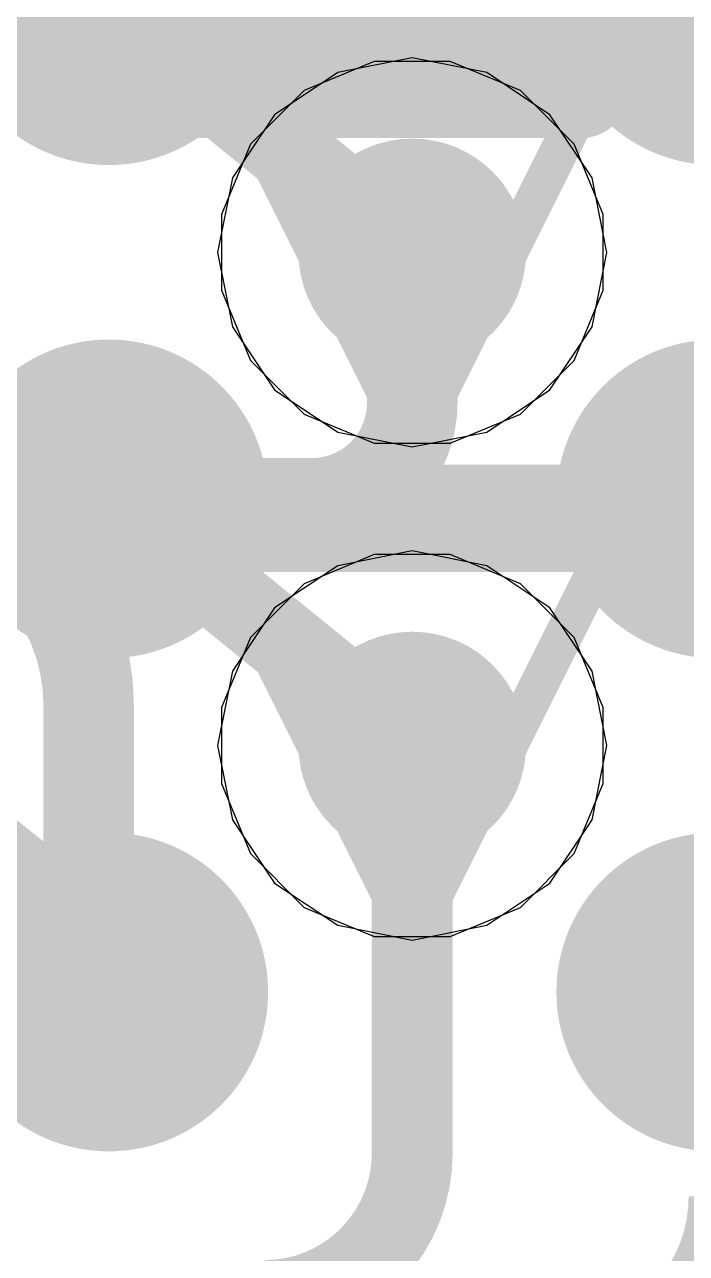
# Model space of a CAD drawing. Header units: inches. Extents: x -6 to 283, y -12 to 154.
# Drawn here: x 71.691 to 72.563, y 9.364 to 10.983 of the extents above; entities that cross this region are included whole.
import ezdxf

# ---------------------------------------------------------------- set-up
doc = ezdxf.new("R2010")
doc.units = ezdxf.units.IN
for name, color, linetype in [('Bottom Layer', 5, 'Continuous'), ('Bottom Overlay', 54, 'Continuous'), ('Bottom Paste', 16, 'Continuous'), ('Bottom Solder', 6, 'Continuous'), ('Drill Drawing', 1, 'Continuous'), ('GND-1', 16, 'Continuous'), ('GND-2', 90, 'Continuous'), ('GND-3', 216, 'Continuous'), ('GND-4', 54, 'Continuous'), ('PWR-1', 156, 'Continuous'), ('PWR-2', 130, 'Continuous'), ('Signal L1', 76, 'Continuous'), ('Signal L2', 6, 'Continuous'), ('Top Layer', 1, 'Continuous'), ('Top Paste', 8, 'Continuous'), ('Top Solder', 216, 'Continuous'), ('Via Holes', 16, 'Continuous')]:
    doc.layers.add(name, color=color, linetype=linetype)

# ---------------------------------------------------------------- blocks, each defined once
blk = doc.blocks.new('200_WFBGA__10_15__51')
at = {"layer": 'Top Layer'}
h = blk.add_hatch(color=1, dxfattribs=at)
edge = h.paths.add_edge_path()
edge.add_arc((-1.999996, 2.275078), 0.15999968, 0, 360)
h = blk.add_hatch(color=1, dxfattribs=at)
edge = h.paths.add_edge_path()
edge.add_arc((-1.199896, 2.275078), 0.15999968, 0, 360)
h = blk.add_hatch(color=1, dxfattribs=at)
edge = h.paths.add_edge_path()
edge.add_arc((-1.999996, 1.625092), 0.15999968, 0, 360)
h = blk.add_hatch(color=1, dxfattribs=at)
edge = h.paths.add_edge_path()
edge.add_arc((-1.199896, 1.625092), 0.15999968, 0, 360)
h = blk.add_hatch(color=1, dxfattribs=at)
edge = h.paths.add_edge_path()
edge.add_arc((-1.999996, 0.9751059999999999), 0.15999968, 0, 360)
h = blk.add_hatch(color=1, dxfattribs=at)
edge = h.paths.add_edge_path()
edge.add_arc((-1.199896, 0.9751059999999999), 0.15999968, 0, 360)
at = {"layer": 'Top Paste'}
h = blk.add_hatch(color=8, dxfattribs=at)
edge = h.paths.add_edge_path()
edge.add_arc((-1.999996, 2.275078), 0.15999968, 0, 360)
h = blk.add_hatch(color=8, dxfattribs=at)
edge = h.paths.add_edge_path()
edge.add_arc((-1.199896, 2.275078), 0.15999968, 0, 360)
h = blk.add_hatch(color=8, dxfattribs=at)
edge = h.paths.add_edge_path()
edge.add_arc((-1.999996, 1.625092), 0.15999968, 0, 360)
h = blk.add_hatch(color=8, dxfattribs=at)
edge = h.paths.add_edge_path()
edge.add_arc((-1.199896, 1.625092), 0.15999968, 0, 360)
h = blk.add_hatch(color=8, dxfattribs=at)
edge = h.paths.add_edge_path()
edge.add_arc((-1.999996, 0.9751059999999999), 0.15999968, 0, 360)
h = blk.add_hatch(color=8, dxfattribs=at)
edge = h.paths.add_edge_path()
edge.add_arc((-1.199896, 0.9751059999999999), 0.15999968, 0, 360)
at = {"layer": 'Top Solder'}
h = blk.add_hatch(color=216, dxfattribs=at)
edge = h.paths.add_edge_path()
edge.add_arc((-1.999996, 2.275078), 0.21001228, 0, 360)
h = blk.add_hatch(color=216, dxfattribs=at)
edge = h.paths.add_edge_path()
edge.add_arc((-1.199896, 2.275078), 0.21001228, 0, 360)
h = blk.add_hatch(color=216, dxfattribs=at)
edge = h.paths.add_edge_path()
edge.add_arc((-1.999996, 1.625092), 0.21001228, 0, 360)
h = blk.add_hatch(color=216, dxfattribs=at)
edge = h.paths.add_edge_path()
edge.add_arc((-1.199896, 1.625092), 0.21001228, 0, 360)
h = blk.add_hatch(color=216, dxfattribs=at)
edge = h.paths.add_edge_path()
edge.add_arc((-1.999996, 0.9751059999999999), 0.21001228, 0, 360)
h = blk.add_hatch(color=216, dxfattribs=at)
edge = h.paths.add_edge_path()
edge.add_arc((-1.199896, 0.9751059999999999), 0.21001228, 0, 360)
blk = doc.blocks.new('C___0402_B_255')
at = {"layer": 'Bottom Layer'}
for points in [[(-0.2412999999999999, 0.3174999999999999), (-0.2413000000000001, -0.3175), (-0.6985, -0.3174999999999999), (-0.6985, 0.3175)], [(0.6985, 0.3174999999999999), (0.6985, -0.3175), (0.2412999999999999, -0.3174999999999999), (0.2413000000000001, 0.3175)]]:
    blk.add_hatch(color=5, dxfattribs=at).paths.add_polyline_path(points)
at = {"layer": 'Bottom Paste'}
for points in [[(-0.2412999999999999, 0.3174999999999999), (-0.2413000000000001, -0.3175), (-0.6985, -0.3174999999999999), (-0.6985, 0.3175)], [(0.6985, 0.3174999999999999), (0.6985, -0.3175), (0.2412999999999999, -0.3174999999999999), (0.2413000000000001, 0.3175)]]:
    blk.add_hatch(color=16, dxfattribs=at).paths.add_polyline_path(points)
at = {"layer": 'Bottom Solder'}
for points in [[(-0.1813001199999999, 0.3774998799999999), (-0.1813001200000001, -0.3774998800000001), (-0.7584998799999999, -0.3774998799999999), (-0.7584998799999999, 0.3774998800000001)], [(0.7584998799999999, 0.3774998799999999), (0.7584998799999999, -0.3774998800000001), (0.1813001199999999, -0.3774998799999999), (0.1813001200000001, 0.3774998800000001)]]:
    blk.add_hatch(color=6, dxfattribs=at).paths.add_polyline_path(points)
at = {"layer": 'Bottom Overlay'}
for points in [[(-0.7874, -0.4064, 0.127, 0.127, 0), (-0.7874, 0.4064, 0.127, 0.127, 0)], [(-0.7874, 0.4064, 0.127, 0.127, 0), (-0.2794, 0.4064, 0.127, 0.127, 0)], [(0.2794, 0.4064, 0.127, 0.127, 0), (0.7874, 0.4064, 0.127, 0.127, 0)], [(0.7874, -0.4064, 0.127, 0.127, 0), (0.7874, 0.4064, 0.127, 0.127, 0)], [(-0.7874, -0.4064, 0.127, 0.127, 0), (-0.2794, -0.4064, 0.127, 0.127, 0)], [(0.2794, -0.4064, 0.127, 0.127, 0), (0.7874, -0.4064, 0.127, 0.127, 0)]]:
    blk.add_lwpolyline(points, format="xyseb", dxfattribs=at)
for points in [[(-0.8191499999999999, 0.4064, 0.0635, 0.0635, 1), (-0.7556499999999999, 0.4064, 0.0635, 0.0635, 1)], [(-0.8191499999999999, 0.4064, 0.0635, 0.0635, 1), (-0.7556499999999999, 0.4064, 0.0635, 0.0635, 1)], [(-0.31115, 0.4064, 0.0635, 0.0635, 1), (-0.24765, 0.4064, 0.0635, 0.0635, 1)], [(0.24765, 0.4064, 0.0635, 0.0635, 1), (0.31115, 0.4064, 0.0635, 0.0635, 1)], [(0.7556499999999999, 0.4064, 0.0635, 0.0635, 1), (0.8191499999999999, 0.4064, 0.0635, 0.0635, 1)], [(0.7556499999999999, 0.4064, 0.0635, 0.0635, 1), (0.8191499999999999, 0.4064, 0.0635, 0.0635, 1)], [(-0.8191499999999999, -0.4064, 0.0635, 0.0635, 1), (-0.7556499999999999, -0.4064, 0.0635, 0.0635, 1)], [(-0.8191499999999999, -0.4064, 0.0635, 0.0635, 1), (-0.7556499999999999, -0.4064, 0.0635, 0.0635, 1)], [(-0.31115, -0.4064, 0.0635, 0.0635, 1), (-0.24765, -0.4064, 0.0635, 0.0635, 1)], [(0.24765, -0.4064, 0.0635, 0.0635, 1), (0.31115, -0.4064, 0.0635, 0.0635, 1)], [(0.7556499999999999, -0.4064, 0.0635, 0.0635, 1), (0.8191499999999999, -0.4064, 0.0635, 0.0635, 1)], [(0.7556499999999999, -0.4064, 0.0635, 0.0635, 1), (0.8191499999999999, -0.4064, 0.0635, 0.0635, 1)]]:
    blk.add_lwpolyline(points, format="xyseb", close=True, dxfattribs=at)

msp = doc.modelspace()

# ---------------------------------------------------------------- hatches: boundary and pattern name
at = {"layer": 'Bottom Layer'}
h = msp.add_hatch(color=5, dxfattribs=at)
edge = h.paths.add_edge_path()
edge.add_arc((72.20184187999999, 10.68318412), 0.1499997, 0, 360)
h = msp.add_hatch(color=5, dxfattribs=at)
edge = h.paths.add_edge_path()
edge.add_arc((72.20184187999999, 10.03318288), 0.1499997, 0, 360)
at = {"layer": 'GND-1'}
h = msp.add_hatch(color=16, dxfattribs=at)
edge = h.paths.add_edge_path()
edge.add_arc((72.20184187999999, 10.68318412), 0.1499997, 0, 360)
h = msp.add_hatch(color=16, dxfattribs=at)
edge = h.paths.add_edge_path()
edge.add_arc((72.20184187999999, 10.03318288), 0.1499997, 0, 360)
at = {"layer": 'GND-2'}
h = msp.add_hatch(color=90, dxfattribs=at)
edge = h.paths.add_edge_path()
edge.add_arc((72.20184187999999, 10.68318412), 0.1499997, 0, 360)
h = msp.add_hatch(color=90, dxfattribs=at)
edge = h.paths.add_edge_path()
edge.add_arc((72.20184187999999, 10.03318288), 0.1499997, 0, 360)
at = {"layer": 'GND-3'}
h = msp.add_hatch(color=216, dxfattribs=at)
edge = h.paths.add_edge_path()
edge.add_arc((72.20184187999999, 10.68318412), 0.1499997, 0, 360)
h = msp.add_hatch(color=216, dxfattribs=at)
edge = h.paths.add_edge_path()
edge.add_arc((72.20184187999999, 10.03318288), 0.1499997, 0, 360)
at = {"layer": 'GND-4'}
h = msp.add_hatch(color=54, dxfattribs=at)
edge = h.paths.add_edge_path()
edge.add_arc((72.20184187999999, 10.68318412), 0.1499997, 0, 360)
h = msp.add_hatch(color=54, dxfattribs=at)
edge = h.paths.add_edge_path()
edge.add_arc((72.20184187999999, 10.03318288), 0.1499997, 0, 360)
at = {"layer": 'PWR-1'}
h = msp.add_hatch(color=156, dxfattribs=at)
edge = h.paths.add_edge_path()
edge.add_arc((72.20184187999999, 10.68318412), 0.1499997, 0, 360)
h = msp.add_hatch(color=156, dxfattribs=at)
edge = h.paths.add_edge_path()
edge.add_arc((72.20184187999999, 10.03318288), 0.1499997, 0, 360)
at = {"layer": 'PWR-2'}
h = msp.add_hatch(color=130, dxfattribs=at)
edge = h.paths.add_edge_path()
edge.add_arc((72.20184187999999, 10.68318412), 0.1499997, 0, 360)
h = msp.add_hatch(color=130, dxfattribs=at)
edge = h.paths.add_edge_path()
edge.add_arc((72.20184187999999, 10.03318288), 0.1499997, 0, 360)
at = {"layer": 'Signal L1'}
h = msp.add_hatch(color=76, dxfattribs=at)
edge = h.paths.add_edge_path()
edge.add_arc((72.20184187999999, 10.68318412), 0.1499997, 0, 360)
h = msp.add_hatch(color=76, dxfattribs=at)
edge = h.paths.add_edge_path()
edge.add_arc((72.20184187999999, 10.03318288), 0.1499997, 0, 360)
at = {"layer": 'Signal L2'}
h = msp.add_hatch(color=6, dxfattribs=at)
edge = h.paths.add_edge_path()
edge.add_arc((72.20184187999999, 10.68318412), 0.1499997, 0, 360)
h = msp.add_hatch(color=6, dxfattribs=at)
edge = h.paths.add_edge_path()
edge.add_arc((72.20184187999999, 10.03318288), 0.1499997, 0, 360)
at = {"layer": 'Top Layer'}
h = msp.add_hatch(color=1, dxfattribs=at)
edge = h.paths.add_edge_path()
edge.add_arc((72.20184187999999, 10.68318412), 0.1499997, 0, 360)
h = msp.add_hatch(color=1, dxfattribs=at)
edge = h.paths.add_edge_path()
edge.add_arc((72.20184187999999, 10.03318288), 0.1499997, 0, 360)
at = {"layer": 'Via Holes'}
h = msp.add_hatch(color=7, dxfattribs=at)
edge = h.paths.add_edge_path()
edge.add_arc((72.20184187999999, 10.68318412), 0.07499858, 0, 360)
h = msp.add_hatch(color=7, dxfattribs=at)
edge = h.paths.add_edge_path()
edge.add_arc((72.20184187999999, 10.03318288), 0.07499858, 0, 360)

# ---------------------------------------------------------------- linework, layer by layer
at = {"layer": 'Bottom Layer'}
for points in [[(72.7832555, 10.4645968, 0.10668, 0.10668, -0.1995140006675134), (72.50709146, 10.3498269, 0.10668, 0.10668, 0)], [(70.42763663999999, 10.34983198, 0.10668, 0.10668, 0), (72.50708638, 10.34983198, 0.10668, 0.10668, 0)], [(72.50708638, 10.34983198, 0.10668, 0.10668, 0), (72.50709146, 10.3498269, 0.10668, 0.10668, 0)], [(72.20184187999999, 9.49594494, 0.10668, 0.10668, 0), (72.20184187999999, 10.03318288, 0.10668, 0.10668, 0)], [(72.20184187999999, 9.49594494, 0.10668, 0.10668, -0.4142135623730951), (72.00753696, 9.301640019999999, 0.10668, 0.10668, 0)]]:
    msp.add_lwpolyline(points, format="xyseb", dxfattribs=at)
for points in [[(72.48041638, 10.34983198, 0.05333999999999999, 0.05333999999999999, 1), (72.53375638, 10.34983198, 0.05333999999999999, 0.05333999999999999, 1)], [(72.48041638, 10.34983198, 0.05333999999999999, 0.05333999999999999, 1), (72.53375638, 10.34983198, 0.05333999999999999, 0.05333999999999999, 1)], [(72.48042146, 10.3498269, 0.05333999999999999, 0.05333999999999999, 1), (72.53376146, 10.3498269, 0.05333999999999999, 0.05333999999999999, 1)], [(72.48042146, 10.3498269, 0.05333999999999999, 0.05333999999999999, 1), (72.53376146, 10.3498269, 0.05333999999999999, 0.05333999999999999, 1)], [(72.17517188, 10.03318288, 0.05333999999999999, 0.05333999999999999, 1), (72.22851188, 10.03318288, 0.05333999999999999, 0.05333999999999999, 1)], [(72.17517188, 9.49594494, 0.05333999999999999, 0.05333999999999999, 1), (72.22851188, 9.49594494, 0.05333999999999999, 0.05333999999999999, 1)], [(72.17517188, 9.49594494, 0.05333999999999999, 0.05333999999999999, 1), (72.22851188, 9.49594494, 0.05333999999999999, 0.05333999999999999, 1)]]:
    msp.add_lwpolyline(points, format="xyseb", close=True, dxfattribs=at)
at = {"layer": 'Drill Drawing'}
for points in [[(71.94784188, 10.93718412, 0.0508, 0.0508, 0), (72.45584188, 10.93718412, 0.0508, 0.0508, 0)], [(71.94784188, 10.93718412, 0.0508, 0.0508, 0), (72.20184187999999, 10.42918412, 0.0508, 0.0508, 0)], [(72.20184187999999, 10.42918412, 0.0508, 0.0508, 0), (72.45584188, 10.93718412, 0.0508, 0.0508, 0)], [(71.94784188, 10.28718288, 0.0508, 0.0508, 0), (72.45584188, 10.28718288, 0.0508, 0.0508, 0)], [(71.94784188, 10.28718288, 0.0508, 0.0508, 0), (72.20184187999999, 9.779182879999999, 0.0508, 0.0508, 0)], [(72.20184187999999, 9.779182879999999, 0.0508, 0.0508, 0), (72.45584188, 10.28718288, 0.0508, 0.0508, 0)]]:
    msp.add_lwpolyline(points, format="xyseb", dxfattribs=at)
for points in [[(71.93514187999999, 10.93718412, 0.0254, 0.0254, 1), (71.96054188, 10.93718412, 0.0254, 0.0254, 1)], [(71.93514187999999, 10.93718412, 0.0254, 0.0254, 1), (71.96054188, 10.93718412, 0.0254, 0.0254, 1)], [(72.44314188, 10.93718412, 0.0254, 0.0254, 1), (72.46854187999999, 10.93718412, 0.0254, 0.0254, 1)], [(72.44314188, 10.93718412, 0.0254, 0.0254, 1), (72.46854187999999, 10.93718412, 0.0254, 0.0254, 1)], [(72.18914188, 10.42918412, 0.0254, 0.0254, 1), (72.21454188, 10.42918412, 0.0254, 0.0254, 1)], [(72.18914188, 10.42918412, 0.0254, 0.0254, 1), (72.21454188, 10.42918412, 0.0254, 0.0254, 1)], [(71.93514187999999, 10.28718288, 0.0254, 0.0254, 1), (71.96054188, 10.28718288, 0.0254, 0.0254, 1)], [(71.93514187999999, 10.28718288, 0.0254, 0.0254, 1), (71.96054188, 10.28718288, 0.0254, 0.0254, 1)], [(72.44314188, 10.28718288, 0.0254, 0.0254, 1), (72.46854187999999, 10.28718288, 0.0254, 0.0254, 1)], [(72.44314188, 10.28718288, 0.0254, 0.0254, 1), (72.46854187999999, 10.28718288, 0.0254, 0.0254, 1)], [(72.18914188, 9.779182879999999, 0.0254, 0.0254, 1), (72.21454188, 9.779182879999999, 0.0254, 0.0254, 1)], [(72.18914188, 9.779182879999999, 0.0254, 0.0254, 1), (72.21454188, 9.779182879999999, 0.0254, 0.0254, 1)]]:
    msp.add_lwpolyline(points, format="xyseb", close=True, dxfattribs=at)
at = {"layer": 'GND-1'}
for p, q in [((72.15179626, 10.93478382), (72.05932247999999, 10.89648062)), ((72.2518875, 10.93478382), (72.15179626, 10.93478382)), ((72.34436128, 10.89648062), (72.2518875, 10.93478382)), ((72.05932247999999, 10.89648062), (71.98854537999999, 10.82570352)), ((72.41513838, 10.82570352), (72.34436128, 10.89648062)), ((71.98854537999999, 10.82570352), (71.95024217999999, 10.73322974)), ((72.45344157999999, 10.73322974), (72.41513838, 10.82570352)), ((71.95024217999999, 10.73322974), (71.95024217999999, 10.6331385)), ((72.45344157999999, 10.6331385), (72.45344157999999, 10.73322974)), ((71.95024217999999, 10.6331385), (71.98854537999999, 10.54066472)), ((72.41513838, 10.54066472), (72.45344157999999, 10.6331385)), ((71.98854537999999, 10.54066472), (72.05932247999999, 10.46988762)), ((72.34436128, 10.46988762), (72.41513838, 10.54066472)), ((72.05932247999999, 10.46988762), (72.15179626, 10.43158442)), ((72.2518875, 10.43158442), (72.34436128, 10.46988762)), ((72.15179626, 10.43158442), (72.2518875, 10.43158442)), ((72.15179626, 10.28478258), (72.05932247999999, 10.24647938)), ((72.2518875, 10.28478258), (72.15179626, 10.28478258)), ((72.34436128, 10.24647938), (72.2518875, 10.28478258)), ((72.05932247999999, 10.24647938), (71.98854537999999, 10.17570228)), ((72.41513838, 10.17570228), (72.34436128, 10.24647938)), ((71.98854537999999, 10.17570228), (71.95024217999999, 10.0832285)), ((72.45344157999999, 10.0832285), (72.41513838, 10.17570228)), ((71.95024217999999, 10.0832285), (71.95024217999999, 9.98313726)), ((72.45344157999999, 9.98313726), (72.45344157999999, 10.0832285)), ((71.95024217999999, 9.98313726), (71.98854537999999, 9.89066348)), ((72.41513838, 9.89066348), (72.45344157999999, 9.98313726)), ((71.98854537999999, 9.89066348), (72.05932247999999, 9.81988638)), ((72.34436128, 9.81988638), (72.41513838, 9.89066348)), ((72.05932247999999, 9.81988638), (72.15179626, 9.781583179999998)), ((72.2518875, 9.781583179999998), (72.34436128, 9.81988638)), ((72.15179626, 9.781583179999998), (72.2518875, 9.781583179999998))]:
    msp.add_line(p, q, dxfattribs=at)
at = {"layer": 'GND-2'}
for p, q in [((72.15179626, 10.93478382), (72.05932247999999, 10.89648062)), ((72.2518875, 10.93478382), (72.15179626, 10.93478382)), ((72.34436128, 10.89648062), (72.2518875, 10.93478382)), ((72.05932247999999, 10.89648062), (71.98854537999999, 10.82570352)), ((72.41513838, 10.82570352), (72.34436128, 10.89648062)), ((71.98854537999999, 10.82570352), (71.95024217999999, 10.73322974)), ((72.45344157999999, 10.73322974), (72.41513838, 10.82570352)), ((71.95024217999999, 10.73322974), (71.95024217999999, 10.6331385)), ((72.45344157999999, 10.6331385), (72.45344157999999, 10.73322974)), ((71.95024217999999, 10.6331385), (71.98854537999999, 10.54066472)), ((72.41513838, 10.54066472), (72.45344157999999, 10.6331385)), ((71.98854537999999, 10.54066472), (72.05932247999999, 10.46988762)), ((72.34436128, 10.46988762), (72.41513838, 10.54066472)), ((72.05932247999999, 10.46988762), (72.15179626, 10.43158442)), ((72.2518875, 10.43158442), (72.34436128, 10.46988762)), ((72.15179626, 10.43158442), (72.2518875, 10.43158442)), ((72.15179626, 10.28478258), (72.05932247999999, 10.24647938)), ((72.2518875, 10.28478258), (72.15179626, 10.28478258)), ((72.34436128, 10.24647938), (72.2518875, 10.28478258)), ((72.05932247999999, 10.24647938), (71.98854537999999, 10.17570228)), ((72.41513838, 10.17570228), (72.34436128, 10.24647938)), ((71.98854537999999, 10.17570228), (71.95024217999999, 10.0832285)), ((72.45344157999999, 10.0832285), (72.41513838, 10.17570228)), ((71.95024217999999, 10.0832285), (71.95024217999999, 9.98313726)), ((72.45344157999999, 9.98313726), (72.45344157999999, 10.0832285)), ((71.95024217999999, 9.98313726), (71.98854537999999, 9.89066348)), ((72.41513838, 9.89066348), (72.45344157999999, 9.98313726)), ((71.98854537999999, 9.89066348), (72.05932247999999, 9.81988638)), ((72.34436128, 9.81988638), (72.41513838, 9.89066348)), ((72.05932247999999, 9.81988638), (72.15179626, 9.781583179999998)), ((72.2518875, 9.781583179999998), (72.34436128, 9.81988638)), ((72.15179626, 9.781583179999998), (72.2518875, 9.781583179999998))]:
    msp.add_line(p, q, dxfattribs=at)
at = {"layer": 'GND-3'}
for p, q in [((72.15179626, 10.93478382), (72.05932247999999, 10.89648062)), ((72.2518875, 10.93478382), (72.15179626, 10.93478382)), ((72.34436128, 10.89648062), (72.2518875, 10.93478382)), ((72.05932247999999, 10.89648062), (71.98854537999999, 10.82570352)), ((72.41513838, 10.82570352), (72.34436128, 10.89648062)), ((71.98854537999999, 10.82570352), (71.95024217999999, 10.73322974)), ((72.45344157999999, 10.73322974), (72.41513838, 10.82570352)), ((71.95024217999999, 10.73322974), (71.95024217999999, 10.6331385)), ((72.45344157999999, 10.6331385), (72.45344157999999, 10.73322974)), ((71.95024217999999, 10.6331385), (71.98854537999999, 10.54066472)), ((72.41513838, 10.54066472), (72.45344157999999, 10.6331385)), ((71.98854537999999, 10.54066472), (72.05932247999999, 10.46988762)), ((72.34436128, 10.46988762), (72.41513838, 10.54066472)), ((72.05932247999999, 10.46988762), (72.15179626, 10.43158442)), ((72.2518875, 10.43158442), (72.34436128, 10.46988762)), ((72.15179626, 10.43158442), (72.2518875, 10.43158442)), ((72.15179626, 10.28478258), (72.05932247999999, 10.24647938)), ((72.2518875, 10.28478258), (72.15179626, 10.28478258)), ((72.34436128, 10.24647938), (72.2518875, 10.28478258)), ((72.05932247999999, 10.24647938), (71.98854537999999, 10.17570228)), ((72.41513838, 10.17570228), (72.34436128, 10.24647938)), ((71.98854537999999, 10.17570228), (71.95024217999999, 10.0832285)), ((72.45344157999999, 10.0832285), (72.41513838, 10.17570228)), ((71.95024217999999, 10.0832285), (71.95024217999999, 9.98313726)), ((72.45344157999999, 9.98313726), (72.45344157999999, 10.0832285)), ((71.95024217999999, 9.98313726), (71.98854537999999, 9.89066348)), ((72.41513838, 9.89066348), (72.45344157999999, 9.98313726)), ((71.98854537999999, 9.89066348), (72.05932247999999, 9.81988638)), ((72.34436128, 9.81988638), (72.41513838, 9.89066348)), ((72.05932247999999, 9.81988638), (72.15179626, 9.781583179999998)), ((72.2518875, 9.781583179999998), (72.34436128, 9.81988638)), ((72.15179626, 9.781583179999998), (72.2518875, 9.781583179999998))]:
    msp.add_line(p, q, dxfattribs=at)
at = {"layer": 'GND-4'}
for p, q in [((72.15179626, 10.93478382), (72.05932247999999, 10.89648062)), ((72.2518875, 10.93478382), (72.15179626, 10.93478382)), ((72.34436128, 10.89648062), (72.2518875, 10.93478382)), ((72.05932247999999, 10.89648062), (71.98854537999999, 10.82570352)), ((72.41513838, 10.82570352), (72.34436128, 10.89648062)), ((71.98854537999999, 10.82570352), (71.95024217999999, 10.73322974)), ((72.45344157999999, 10.73322974), (72.41513838, 10.82570352)), ((71.95024217999999, 10.73322974), (71.95024217999999, 10.6331385)), ((72.45344157999999, 10.6331385), (72.45344157999999, 10.73322974)), ((71.95024217999999, 10.6331385), (71.98854537999999, 10.54066472)), ((72.41513838, 10.54066472), (72.45344157999999, 10.6331385)), ((71.98854537999999, 10.54066472), (72.05932247999999, 10.46988762)), ((72.34436128, 10.46988762), (72.41513838, 10.54066472)), ((72.05932247999999, 10.46988762), (72.15179626, 10.43158442)), ((72.2518875, 10.43158442), (72.34436128, 10.46988762)), ((72.15179626, 10.43158442), (72.2518875, 10.43158442)), ((72.15179626, 10.28478258), (72.05932247999999, 10.24647938)), ((72.2518875, 10.28478258), (72.15179626, 10.28478258)), ((72.34436128, 10.24647938), (72.2518875, 10.28478258)), ((72.05932247999999, 10.24647938), (71.98854537999999, 10.17570228)), ((72.41513838, 10.17570228), (72.34436128, 10.24647938)), ((71.98854537999999, 10.17570228), (71.95024217999999, 10.0832285)), ((72.45344157999999, 10.0832285), (72.41513838, 10.17570228)), ((71.95024217999999, 10.0832285), (71.95024217999999, 9.98313726)), ((72.45344157999999, 9.98313726), (72.45344157999999, 10.0832285)), ((71.95024217999999, 9.98313726), (71.98854537999999, 9.89066348)), ((72.41513838, 9.89066348), (72.45344157999999, 9.98313726)), ((71.98854537999999, 9.89066348), (72.05932247999999, 9.81988638)), ((72.34436128, 9.81988638), (72.41513838, 9.89066348)), ((72.05932247999999, 9.81988638), (72.15179626, 9.781583179999998)), ((72.2518875, 9.781583179999998), (72.34436128, 9.81988638)), ((72.15179626, 9.781583179999998), (72.2518875, 9.781583179999998))]:
    msp.add_line(p, q, dxfattribs=at)
at = {"layer": 'PWR-1'}
for p, q in [((72.20184187999999, 10.93971396), (72.10367341999999, 10.92018644)), ((72.30001033999999, 10.92018644), (72.20184187999999, 10.93971396)), ((72.10367341999999, 10.92018644), (72.02044778, 10.86457822)), ((72.38323598, 10.86457822), (72.30001033999999, 10.92018644)), ((72.02044778, 10.86457822), (71.96483956, 10.78135258)), ((72.4388442, 10.78135258), (72.38323598, 10.86457822)), ((71.96483956, 10.78135258), (71.94531204, 10.68318412)), ((72.45837172, 10.68318412), (72.4388442, 10.78135258)), ((71.94531204, 10.68318412), (71.96483956, 10.58501566)), ((72.4388442, 10.58501566), (72.45837172, 10.68318412)), ((71.96483956, 10.58501566), (72.02044778, 10.50179002)), ((72.38323598, 10.50179002), (72.4388442, 10.58501566)), ((72.02044778, 10.50179002), (72.10367341999999, 10.4461818)), ((72.30001033999999, 10.4461818), (72.38323598, 10.50179002)), ((72.10367341999999, 10.4461818), (72.20184187999999, 10.42665428)), ((72.20184187999999, 10.42665428), (72.30001033999999, 10.4461818)), ((72.20184187999999, 10.28971272), (72.10367341999999, 10.2701852)), ((72.30001033999999, 10.2701852), (72.20184187999999, 10.28971272)), ((72.10367341999999, 10.2701852), (72.02044778, 10.21457698)), ((72.38323598, 10.21457698), (72.30001033999999, 10.2701852)), ((72.02044778, 10.21457698), (71.96483956, 10.13135134)), ((72.4388442, 10.13135134), (72.38323598, 10.21457698)), ((71.96483956, 10.13135134), (71.94531204, 10.03318288)), ((72.45837172, 10.03318288), (72.4388442, 10.13135134)), ((71.94531204, 10.03318288), (71.96483956, 9.93501442)), ((72.4388442, 9.93501442), (72.45837172, 10.03318288)), ((71.96483956, 9.93501442), (72.02044778, 9.85178878)), ((72.38323598, 9.85178878), (72.4388442, 9.93501442)), ((72.02044778, 9.85178878), (72.10367341999999, 9.796180559999998)), ((72.30001033999999, 9.796180559999998), (72.38323598, 9.85178878)), ((72.10367341999999, 9.796180559999998), (72.20184187999999, 9.77665304)), ((72.20184187999999, 9.77665304), (72.30001033999999, 9.796180559999998))]:
    msp.add_line(p, q, dxfattribs=at)
at = {"layer": 'PWR-2'}
for p, q in [((72.20184187999999, 10.93971396), (72.10367341999999, 10.92018644)), ((72.30001033999999, 10.92018644), (72.20184187999999, 10.93971396)), ((72.10367341999999, 10.92018644), (72.02044778, 10.86457822)), ((72.38323598, 10.86457822), (72.30001033999999, 10.92018644)), ((72.02044778, 10.86457822), (71.96483956, 10.78135258)), ((72.4388442, 10.78135258), (72.38323598, 10.86457822)), ((71.96483956, 10.78135258), (71.94531204, 10.68318412)), ((72.45837172, 10.68318412), (72.4388442, 10.78135258)), ((71.94531204, 10.68318412), (71.96483956, 10.58501566)), ((72.4388442, 10.58501566), (72.45837172, 10.68318412)), ((71.96483956, 10.58501566), (72.02044778, 10.50179002)), ((72.38323598, 10.50179002), (72.4388442, 10.58501566)), ((72.02044778, 10.50179002), (72.10367341999999, 10.4461818)), ((72.30001033999999, 10.4461818), (72.38323598, 10.50179002)), ((72.10367341999999, 10.4461818), (72.20184187999999, 10.42665428)), ((72.20184187999999, 10.42665428), (72.30001033999999, 10.4461818)), ((72.20184187999999, 10.28971272), (72.10367341999999, 10.2701852)), ((72.30001033999999, 10.2701852), (72.20184187999999, 10.28971272)), ((72.10367341999999, 10.2701852), (72.02044778, 10.21457698)), ((72.38323598, 10.21457698), (72.30001033999999, 10.2701852)), ((72.02044778, 10.21457698), (71.96483956, 10.13135134)), ((72.4388442, 10.13135134), (72.38323598, 10.21457698)), ((71.96483956, 10.13135134), (71.94531204, 10.03318288)), ((72.45837172, 10.03318288), (72.4388442, 10.13135134)), ((71.94531204, 10.03318288), (71.96483956, 9.93501442)), ((72.4388442, 9.93501442), (72.45837172, 10.03318288)), ((71.96483956, 9.93501442), (72.02044778, 9.85178878)), ((72.38323598, 9.85178878), (72.4388442, 9.93501442)), ((72.02044778, 9.85178878), (72.10367341999999, 9.796180559999998)), ((72.30001033999999, 9.796180559999998), (72.38323598, 9.85178878)), ((72.10367341999999, 9.796180559999998), (72.20184187999999, 9.77665304)), ((72.20184187999999, 9.77665304), (72.30001033999999, 9.796180559999998))]:
    msp.add_line(p, q, dxfattribs=at)
at = {"layer": 'Signal L1'}
for points in [[(71.72292488, 11.18740206, 0.11938, 0.11938, -0.4142135623730951), (71.54373042, 11.0082076, 0.11938, 0.11938, 0)], [(71.51331137999999, 10.34983198, 0.11938, 0.11938, -0.4142135623730951), (71.77511934, 10.08802402, 0.11938, 0.11938, 0)], [(71.77511934, 9.88175824, 0.11938, 0.11938, 0), (71.77511934, 10.08802402, 0.11938, 0.11938, 0)], [(71.77502027999999, 9.87674682, 0.11938, 0.11938, -0.3992584395762669), (71.51756588, 9.631232959999998, 0.11938, 0.11938, 0)], [(71.77512188, 9.88175824, 0.11938, 0.11938, -0.01049805516911723), (71.77501774, 9.87674682, 0.11938, 0.11938, 0)], [(72.62592281999999, 9.4389702, 0.11938, 0.11938, -0.4142135623730951), (72.3934417, 9.206489079999999, 0.11938, 0.11938, 0)]]:
    msp.add_lwpolyline(points, format="xyseb", dxfattribs=at)
for points in [[(71.74527434, 10.08802402, 0.05969, 0.05969, 1), (71.80496434, 10.08802402, 0.05969, 0.05969, 1)], [(71.74527434, 10.08802402, 0.05969, 0.05969, 1), (71.80496434, 10.08802402, 0.05969, 0.05969, 1)], [(71.74517274, 9.87674682, 0.05969, 0.05969, 1), (71.80486273999999, 9.87674682, 0.05969, 0.05969, 1)], [(71.74517528, 9.87674682, 0.05969, 0.05969, 1), (71.80486527999999, 9.87674682, 0.05969, 0.05969, 1)], [(71.74527434, 9.88175824, 0.05969, 0.05969, 1), (71.80496434, 9.88175824, 0.05969, 0.05969, 1)], [(71.74527687999999, 9.88175824, 0.05969, 0.05969, 1), (71.80496688, 9.88175824, 0.05969, 0.05969, 1)]]:
    msp.add_lwpolyline(points, format="xyseb", close=True, dxfattribs=at)
at = {"layer": 'Signal L2'}
for points in [[(72.20184187999999, 10.48457644, 0.11938, 0.11938, 0), (72.20184187999999, 10.68318412, 0.11938, 0.11938, 0)], [(72.20184187999999, 10.48457644, 0.11938, 0.11938, -0.4142135623730951), (72.06964504, 10.3523796, 0.11938, 0.11938, 0)], [(71.17296154, 10.3523796, 0.11938, 0.11938, 0), (72.06964504, 10.3523796, 0.11938, 0.11938, 0)]]:
    msp.add_lwpolyline(points, format="xyseb", dxfattribs=at)
for points in [[(72.17199688, 10.68318412, 0.05969, 0.05969, 1), (72.23168688, 10.68318412, 0.05969, 0.05969, 1)], [(72.17199688, 10.48457644, 0.05969, 0.05969, 1), (72.23168688, 10.48457644, 0.05969, 0.05969, 1)], [(72.17199688, 10.48457644, 0.05969, 0.05969, 1), (72.23168688, 10.48457644, 0.05969, 0.05969, 1)], [(72.03980004, 10.3523796, 0.05969, 0.05969, 1), (72.09949003999999, 10.3523796, 0.05969, 0.05969, 1)], [(72.03980004, 10.3523796, 0.05969, 0.05969, 1), (72.09949003999999, 10.3523796, 0.05969, 0.05969, 1)]]:
    msp.add_lwpolyline(points, format="xyseb", close=True, dxfattribs=at)
at = {"layer": 'Top Layer'}
for points in [[(72.60184108, 11.0082076, 0.2032, 0.2032, 0), (72.94638192, 11.28814608, 0.2032, 0.2032, 0)], [(71.80184014, 11.00818474, 0.10668, 0.10668, 0), (72.20184187999999, 10.68318412, 0.10668, 0.10668, 0)], [(72.60184108, 10.3581835, 0.10668, 0.10668, 0), (72.94638192, 10.63812198, 0.10668, 0.10668, 0)], [(71.80184014, 10.3581835, 0.10668, 0.10668, 0), (72.20184187999999, 10.03318288, 0.10668, 0.10668, 0)], [(71.4018384, 10.02711228, 0.2032, 0.2032, 0), (71.80183506, 9.70819242, 0.2032, 0.2032, 0)], [(71.80183506, 9.70819242, 0.2032, 0.2032, 0), (71.80184014, 9.70820512, 0.2032, 0.2032, 0)]]:
    msp.add_lwpolyline(points, format="xyseb", dxfattribs=at)
for points in [[(72.55104107999999, 11.0082076, 0.1016, 0.1016, 1), (72.65264108, 11.0082076, 0.1016, 0.1016, 1)], [(71.77517014, 11.00818474, 0.05333999999999999, 0.05333999999999999, 1), (71.82851013999999, 11.00818474, 0.05333999999999999, 0.05333999999999999, 1)], [(72.17517188, 10.68318412, 0.05333999999999999, 0.05333999999999999, 1), (72.22851188, 10.68318412, 0.05333999999999999, 0.05333999999999999, 1)], [(71.77517014, 10.3581835, 0.05333999999999999, 0.05333999999999999, 1), (71.82851013999999, 10.3581835, 0.05333999999999999, 0.05333999999999999, 1)], [(72.57517107999999, 10.3581835, 0.05333999999999999, 0.05333999999999999, 1), (72.62851108, 10.3581835, 0.05333999999999999, 0.05333999999999999, 1)], [(72.17517188, 10.03318288, 0.05333999999999999, 0.05333999999999999, 1), (72.22851188, 10.03318288, 0.05333999999999999, 0.05333999999999999, 1)], [(71.75103505999999, 9.70819242, 0.1016, 0.1016, 1), (71.85263506, 9.70819242, 0.1016, 0.1016, 1)], [(71.75103505999999, 9.70819242, 0.1016, 0.1016, 1), (71.85263506, 9.70819242, 0.1016, 0.1016, 1)], [(71.75104014, 9.70820512, 0.1016, 0.1016, 1), (71.85264013999999, 9.70820512, 0.1016, 0.1016, 1)]]:
    msp.add_lwpolyline(points, format="xyseb", close=True, dxfattribs=at)

# ---------------------------------------------------------------- block references
for name, p in [('200_WFBGA__10_15__51', (73.80183613999999, 8.7331931)), ('C___0402_B_255', (72.70383731999999, 11.30371628))]:
    msp.add_blockref(name, p)

doc.saveas('drawing.dxf')
